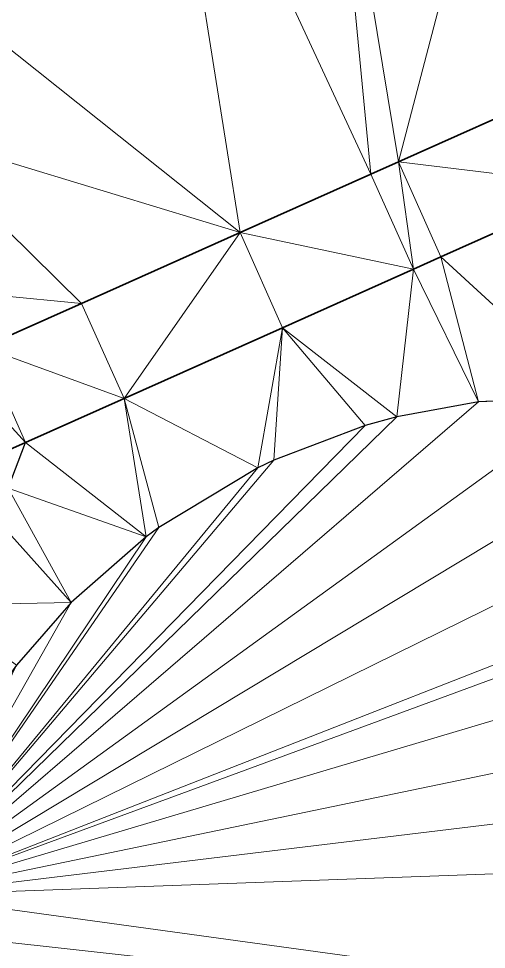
# Model space of a CAD drawing. Header units: metres. Extents: x 246428 to 246884, y 7418966 to 7419490.
# Drawn here: x 246774.83 to 246788.31, y 7419313.6 to 7419340.41 of the extents above; entities that cross this region are included whole.
import ezdxf

# ---------------------------------------------------------------- set-up
doc = ezdxf.new("R2010")
doc.units = ezdxf.units.M
doc.linetypes.add('blank name', pattern=[0])
doc.linetypes.add('HIDDEN', pattern=[9.525, 6.35, -3.175])
doc.layers.add('_12D_UNMAPPED', color=7, linetype='Continuous')
for name, color, linetype, lineweight in [('BATTER', 250, 'HIDDEN', 25), ('GRADELINES', 250, 'HIDDEN', 25), ('MISC_PATHS', 7, 'Continuous', 35)]:
    doc.layers.add(name, color=color, linetype=linetype, lineweight=lineweight)

msp = doc.modelspace()

# ---------------------------------------------------------------- linework, layer by layer
at = {"layer": '_12D_UNMAPPED', "color": 3, "linetype": 'blank name', "lineweight": 0}
for points in [[(246781.209, 7419334.245, 35.421), (246771.28, 7419342.162, 35.352), (246778.851, 7419349.123, 35.783)], [(246784.983, 7419335.929, 35.46), (246781.209, 7419334.245, 35.421), (246778.851, 7419349.123, 35.783)], [(246784.983, 7419335.929, 35.46), (246778.851, 7419349.123, 35.783), (246783.789, 7419348.339, 35.872)], [(246785.775, 7419336.283, 35.501), (246784.983, 7419335.929, 35.46), (246783.789, 7419348.339, 35.872)], [(246785.775, 7419336.283, 35.501), (246783.789, 7419348.339, 35.872), (246788.727, 7419347.555, 35.961)], [(246790.341, 7419338.32, 35.739), (246785.775, 7419336.283, 35.501), (246788.727, 7419347.555, 35.961)], [(246771.28, 7419342.162, 35.352), (246781.209, 7419334.245, 35.421), (246771.599, 7419337.162, 35.253)], [(246791.563, 7419335.581, 35.769), (246785.775, 7419336.283, 35.501), (246790.341, 7419338.32, 35.739)], [(246771.599, 7419337.162, 35.253), (246776.643, 7419332.207, 35.374), (246771.885, 7419332.662, 35.165)], [(246781.209, 7419334.245, 35.421), (246776.643, 7419332.207, 35.374), (246771.599, 7419337.162, 35.253)], [(246786.206, 7419333.19, 35.49), (246784.983, 7419335.929, 35.46), (246785.775, 7419336.283, 35.501)], [(246786.997, 7419333.543, 35.531), (246786.206, 7419333.19, 35.49), (246785.775, 7419336.283, 35.501)], [(246791.563, 7419335.581, 35.769), (246786.997, 7419333.543, 35.531), (246785.775, 7419336.283, 35.501)], [(246786.206, 7419333.19, 35.49), (246781.209, 7419334.245, 35.421), (246784.983, 7419335.929, 35.46)], [(246786.997, 7419333.543, 35.531), (246791.563, 7419335.581, 35.769), (246791.405, 7419329.506, 35.517)], [(246777.865, 7419329.468, 35.404), (246776.643, 7419332.207, 35.374), (246781.209, 7419334.245, 35.421)], [(246782.431, 7419331.505, 35.451), (246777.865, 7419329.468, 35.404), (246781.209, 7419334.245, 35.421)], [(246786.206, 7419333.19, 35.49), (246782.431, 7419331.505, 35.451), (246781.209, 7419334.245, 35.421)], [(246786.206, 7419333.19, 35.49), (246786.997, 7419333.543, 35.531), (246788.078, 7419329.375, 35.449)], [(246786.997, 7419333.543, 35.531), (246791.405, 7419329.506, 35.517), (246788.078, 7419329.375, 35.449)], [(246782.431, 7419331.505, 35.451), (246786.206, 7419333.19, 35.49), (246785.727, 7419328.939, 35.4)], [(246786.206, 7419333.19, 35.49), (246788.078, 7419329.375, 35.449), (246785.727, 7419328.939, 35.4)], [(246776.643, 7419332.207, 35.374), (246773.807, 7419330.942, 35.344), (246771.885, 7419332.662, 35.165)], [(246777.865, 7419329.468, 35.404), (246773.807, 7419330.942, 35.344), (246776.643, 7419332.207, 35.374)], [(246776.643, 7419332.207, 35.374), (246773.807, 7419330.942, 35.344), (246773.807, 7419330.942, 35.344)], [(246777.865, 7419329.468, 35.404), (246782.431, 7419331.505, 35.451), (246781.721, 7419327.472, 35.288)], [(246782.431, 7419331.505, 35.451), (246782.182, 7419327.692, 35.3), (246781.721, 7419327.472, 35.288)], [(246782.182, 7419327.692, 35.3), (246782.431, 7419331.505, 35.451), (246784.82, 7419328.69, 35.375)], [(246782.431, 7419331.505, 35.451), (246785.727, 7419328.939, 35.4), (246784.82, 7419328.69, 35.375)], [(246775.03, 7419328.202, 35.374), (246772.894, 7419330.534, 35.335), (246773.807, 7419330.942, 35.344)], [(246775.03, 7419328.202, 35.374), (246773.807, 7419330.942, 35.344), (246773.807, 7419330.942, 35.344)], [(246775.03, 7419328.202, 35.374), (246775.03, 7419328.202, 35.374), (246773.807, 7419330.942, 35.344)], [(246777.865, 7419329.468, 35.404), (246775.03, 7419328.202, 35.374), (246773.807, 7419330.942, 35.344)], [(246775.03, 7419328.202, 35.374), (246774.116, 7419327.795, 35.365), (246772.894, 7419330.534, 35.335)], [(246794.707, 7419329.081, 35.585), (246771.563, 7419315.162, 34.978), (246791.405, 7419329.506, 35.517)], [(246791.405, 7419329.506, 35.517), (246771.563, 7419315.162, 34.978), (246788.078, 7419329.375, 35.449)], [(246788.078, 7419329.375, 35.449), (246771.563, 7419315.162, 34.978), (246785.727, 7419328.939, 35.4)], [(246775.03, 7419328.202, 35.374), (246777.865, 7419329.468, 35.404), (246775.03, 7419328.202, 35.374)], [(246777.865, 7419329.468, 35.404), (246778.5, 7419325.481, 35.2), (246775.03, 7419328.202, 35.374)], [(246778.869, 7419325.755, 35.211), (246777.865, 7419329.468, 35.404), (246781.721, 7419327.472, 35.288)], [(246778.869, 7419325.755, 35.211), (246778.5, 7419325.481, 35.2), (246777.865, 7419329.468, 35.404)], [(246797.892, 7419328.111, 35.653), (246771.563, 7419315.162, 34.978), (246794.707, 7419329.081, 35.585)], [(246785.727, 7419328.939, 35.4), (246771.563, 7419315.162, 34.978), (246784.82, 7419328.69, 35.375)], [(246771.563, 7419315.162, 34.978), (246782.182, 7419327.692, 35.3), (246784.82, 7419328.69, 35.375)], [(246771.563, 7419315.162, 34.978), (246797.892, 7419328.111, 35.653), (246800.871, 7419326.624, 35.72)], [(246774.524, 7419326.882, 35.355), (246774.116, 7419327.795, 35.365), (246775.03, 7419328.202, 35.374)], [(246774.116, 7419327.795, 35.365), (246775.03, 7419328.202, 35.374), (246775.03, 7419328.202, 35.374)], [(246778.5, 7419325.481, 35.2), (246774.524, 7419326.882, 35.355), (246775.03, 7419328.202, 35.374)], [(246775.03, 7419328.202, 35.374), (246775.03, 7419328.202, 35.374), (246775.03, 7419328.202, 35.374)], [(246782.182, 7419327.692, 35.3), (246771.563, 7419315.162, 34.978), (246781.721, 7419327.472, 35.288)], [(246771.563, 7419315.162, 34.978), (246778.869, 7419325.755, 35.211), (246781.721, 7419327.472, 35.288)], [(246776.343, 7419323.586, 35.145), (246773.707, 7419326.517, 35.346), (246774.524, 7419326.882, 35.355)], [(246776.343, 7419323.586, 35.145), (246774.524, 7419326.882, 35.355), (246774.524, 7419326.882, 35.355)], [(246778.5, 7419325.481, 35.2), (246776.343, 7419323.586, 35.145), (246774.524, 7419326.882, 35.355)], [(246801.546, 7419326.194, 35.737), (246771.563, 7419315.162, 34.978), (246800.871, 7419326.624, 35.72)], [(246776.343, 7419323.586, 35.145), (246772.417, 7419323.513, 35.02), (246773.707, 7419326.517, 35.346)], [(246803.56, 7419324.661, 35.754), (246771.563, 7419315.162, 34.978), (246801.546, 7419326.194, 35.737)], [(246778.869, 7419325.755, 35.211), (246771.563, 7419315.162, 34.978), (246778.5, 7419325.481, 35.2)], [(246778.5, 7419325.481, 35.2), (246771.563, 7419315.162, 34.978), (246776.343, 7419323.586, 35.145)], [(246805.884, 7419322.276, 35.777), (246771.563, 7419315.162, 34.978), (246803.56, 7419324.661, 35.754)], [(246776.343, 7419323.586, 35.145), (246771.563, 7419315.162, 34.978), (246774.77, 7419321.781, 35.1)], [(246772.417, 7419323.513, 35.02), (246776.343, 7419323.586, 35.145), (246774.77, 7419321.781, 35.1)], [(246807.778, 7419319.538, 35.8), (246771.563, 7419315.162, 34.978), (246805.884, 7419322.276, 35.777)], [(246809.189, 7419316.522, 35.823), (246771.563, 7419315.162, 34.978), (246807.778, 7419319.538, 35.8)], [(246810.425, 7419309.821, 35.802), (246771.563, 7419315.162, 34.978), (246809.189, 7419316.522, 35.823)], [(246771.281, 7419314.162, 34.973), (246771.563, 7419315.162, 34.978), (246810.425, 7419309.821, 35.802)], [(246770.999, 7419313.162, 34.968), (246771.281, 7419314.162, 34.973), (246810.425, 7419309.821, 35.802)]]:
    msp.add_3dface(points, dxfattribs=at)
at = {"layer": 'BATTER'}
msp.add_polyline3d([(246767.342, 7419323.677, 35.167), (246767.771, 7419323.868, 35.189), (246768.228, 7419324.072, 35.213), (246768.684, 7419324.276, 35.237), (246768.968, 7419324.402, 35.251), (246768.968, 7419324.402, 35.251), (246769.141, 7419324.479, 35.26), (246770.058, 7419324.889, 35.308), (246773.707, 7419326.517, 35.346), (246774.524, 7419326.882, 35.355), (246774.524, 7419326.882, 35.355), (246775.03, 7419328.202, 35.374)], dxfattribs=at)
at = {"layer": 'GRADELINES'}
msp.add_polyline3d([(246791.405, 7419329.506, 35.517), (246788.078, 7419329.375, 35.449), (246785.727, 7419328.939, 35.4), (246785.727, 7419328.939, 35.4), (246784.82, 7419328.69, 35.375), (246782.182, 7419327.692, 35.3), (246782.182, 7419327.692, 35.3), (246781.721, 7419327.472, 35.288), (246778.869, 7419325.755, 35.211), (246778.5, 7419325.481, 35.2), (246778.5, 7419325.481, 35.2), (246776.343, 7419323.586, 35.145), (246774.77, 7419321.781, 35.1), (246774.77, 7419321.781, 35.1), (246774.215, 7419321.026, 35.079), (246772.542, 7419318.147, 35.006), (246772.057, 7419317.036, 34.98)], dxfattribs=at)
at = {"layer": 'MISC_PATHS'}
for points in [[(246764.238, 7419328.052, 35.084), (246764.261, 7419328.052, 35.085), (246764.809, 7419328.053, 35.111), (246765.356, 7419328.053, 35.137), (246765.389, 7419328.053, 35.139), (246765.389, 7419328.053, 35.139), (246765.903, 7419328.054, 35.163), (246766.45, 7419328.054, 35.189), (246766.998, 7419328.055, 35.215), (246767.338, 7419328.055, 35.231), (246767.338, 7419328.055, 35.231), (246767.511, 7419328.132, 35.24), (246768.428, 7419328.541, 35.288), (246772.077, 7419330.17, 35.326), (246772.894, 7419330.534, 35.335), (246772.894, 7419330.534, 35.335), (246773.807, 7419330.942, 35.344), (246773.807, 7419330.942, 35.344), (246776.643, 7419332.207, 35.374), (246781.209, 7419334.245, 35.421), (246784.983, 7419335.929, 35.46), (246785.775, 7419336.283, 35.501), (246790.341, 7419338.32, 35.739)], [(246774.116, 7419327.795, 35.365), (246775.03, 7419328.202, 35.374), (246775.03, 7419328.202, 35.374), (246777.865, 7419329.468, 35.404), (246782.431, 7419331.505, 35.451), (246786.206, 7419333.19, 35.49), (246786.997, 7419333.543, 35.531), (246791.563, 7419335.581, 35.769)], [(246774.116, 7419327.795, 35.365), (246775.03, 7419328.202, 35.374), (246775.03, 7419328.202, 35.374), (246777.865, 7419329.468, 35.404), (246782.431, 7419331.505, 35.451), (246786.206, 7419333.19, 35.49), (246786.997, 7419333.543, 35.531), (246791.563, 7419335.581, 35.769)]]:
    msp.add_polyline3d(points, dxfattribs=at)

doc.saveas('drawing.dxf')
